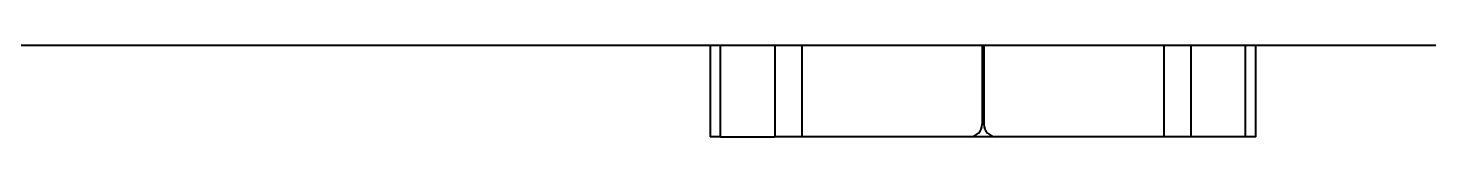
# Model space of a CAD drawing. Header units: millimetres. Extents: x 15 to 205, y 5 to 292.
# Drawn here: x 84.66 to 101.36, y 213.76 to 214.85 of the extents above; entities that cross this region are included whole.
import ezdxf

# ---------------------------------------------------------------- set-up
doc = ezdxf.new("R2010")
doc.units = ezdxf.units.MM
doc.layers.add('Geometries', color=7, linetype='Continuous')

msp = doc.modelspace()

# ---------------------------------------------------------------- linework, layer by layer
at = {"layer": 'Geometries', "linetype": 'Continuous', "lineweight": 40}
for p, q in [((59.203, 214.847), (92.791, 214.847)), ((92.791, 214.847), (92.914, 214.847)), ((92.791, 214.847), (92.791, 213.756)), ((92.914, 214.847), (93.559, 214.847)), ((92.914, 213.756), (92.914, 214.847)), ((93.559, 214.847), (93.885, 214.847)), ((93.559, 214.847), (93.559, 213.756)), ((93.885, 214.847), (96.031, 214.847)), ((93.885, 213.756), (93.885, 214.847)), ((96.031, 214.847), (96.051, 214.847)), ((96.031, 214.847), (96.031, 213.906)), ((96.051, 214.847), (98.196, 214.847)), ((96.051, 214.847), (96.051, 213.906)), ((98.196, 214.847), (98.523, 214.847)), ((98.196, 214.847), (98.196, 213.756)), ((98.523, 214.847), (99.167, 214.847)), ((98.523, 213.756), (98.523, 214.847)), ((99.167, 214.847), (99.291, 214.847)), ((99.167, 214.847), (99.167, 213.756)), ((99.291, 214.847), (155.203, 214.847)), ((99.291, 213.756), (99.291, 214.847)), ((96.031, 213.906), (96.051, 213.906)), ((92.914, 213.756), (92.791, 213.756)), ((92.914, 213.756), (93.559, 213.756)), ((93.885, 213.756), (93.559, 213.756)), ((95.881, 213.756), (93.885, 213.756)), ((96.201, 213.756), (95.881, 213.756)), ((98.196, 213.756), (96.201, 213.756)), ((98.523, 213.756), (98.196, 213.756)), ((99.167, 213.756), (98.523, 213.756)), ((99.291, 213.756), (99.167, 213.756))]:
    msp.add_line(p, q, dxfattribs=at)
for centre, start, end in [((95.881, 213.906), 270, 0), ((96.201, 213.906), 180, 270)]:
    msp.add_arc(centre, 0.15, start, end, dxfattribs=at)

doc.saveas('drawing.dxf')
